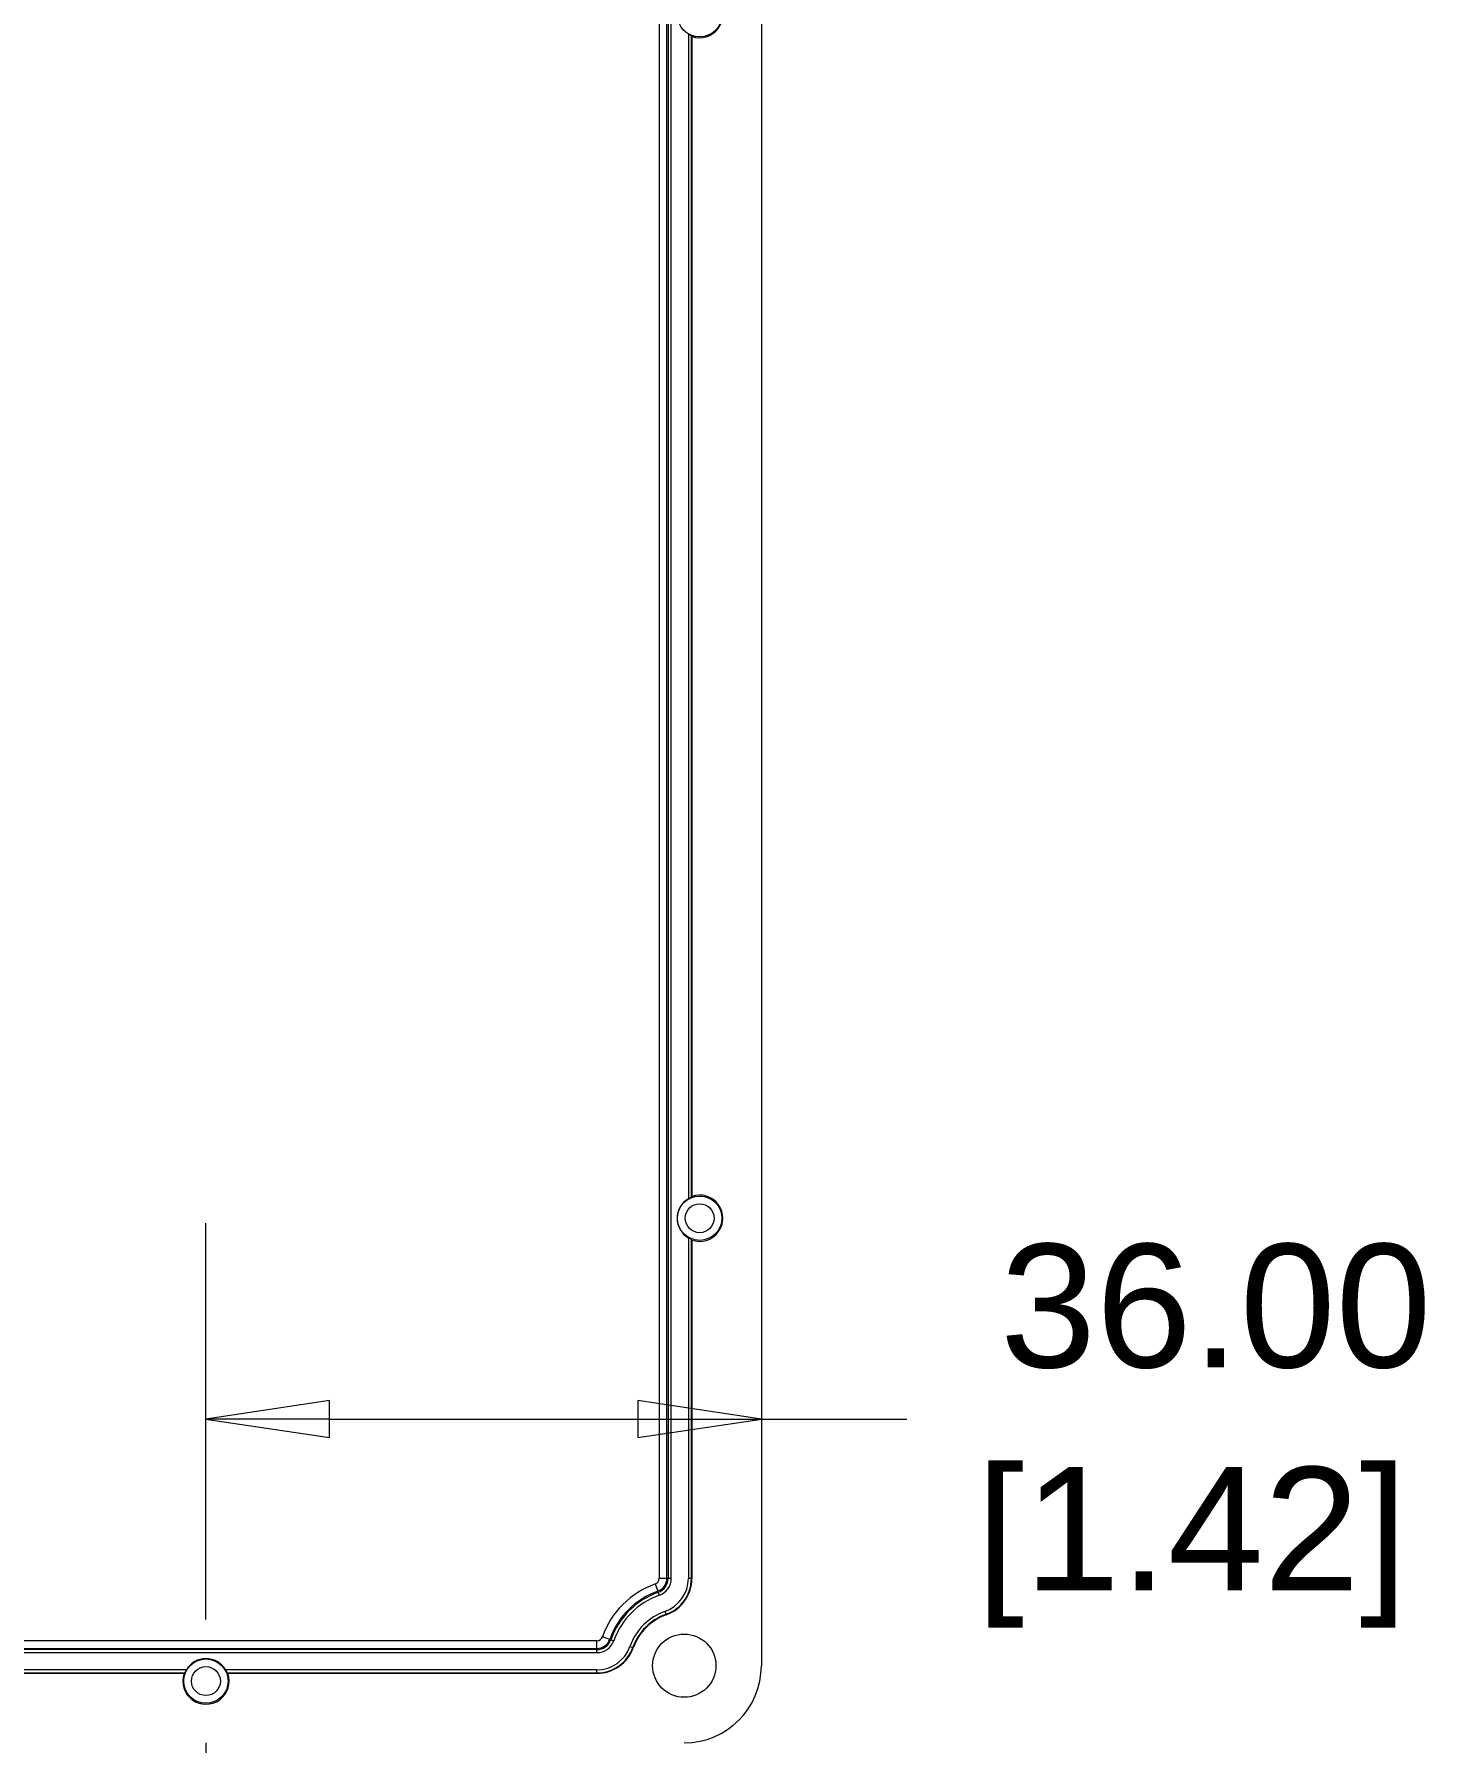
# Model space of a CAD drawing. Header units: millimetres. Extents: x 14 to 1104, y 14 to 850.
# Drawn here: x 656.8 to 746.9, y 112.6 to 223.4 of the extents above; entities that cross this region are included whole.
import ezdxf

# ---------------------------------------------------------------- set-up
doc = ezdxf.new("R2010")
doc.units = ezdxf.units.MM
doc.header["$LTSCALE"] = 4
doc.layers.get('0').update_dxf_attribs({"lineweight": 25})
for name, color, linetype, lineweight in [('Dimension (ANSI)', 7, 'Continuous', 9), ('Visible (ANSI)', 7, 'Continuous', 9), ('Visible Narrow (ANSI)', 7, 'Continuous', 9)]:
    doc.layers.add(name, color=color, linetype=linetype, lineweight=lineweight)
doc.styles.add('Note Text (ANSI)', font='arial.ttf')
doc.dimstyles.new('Default - mm (ANSI)', dxfattribs={"dimscale": 4, "dimtxt": 2, "dimasz": 2, "dimexe": 3.175, "dimexo": 1, "dimgap": 0.8, "dimtad": 0, "dimtih": 1, "dimtoh": 1, "dimrnd": 1e-08, "dimzin": 4, "dimdsep": 46, "dimtxsty": 'Note Text (ANSI)', "dimblk": 'Filled-1', "dimcen": 0.09, "dimdle": 10, "dimclrd": 256, "dimclre": 256, "dimclrt": 256, "dimadec": 1, "dimazin": 0, "dimtfac": 1.524, "dimtofl": 0, "dimtmove": 0, "dimatfit": 3, "dimfxl": 1, "dimtolj": 1, "dimtzin": 0, "dimlwd": -1, "dimlwe": -1, "dimarcsym": 0})

# ---------------------------------------------------------------- blocks, each defined once
blk = doc.blocks.new('Filled-1')
at = {"color": 0}
for p, q in [((0, 0), (-1, 0.15)), ((-1, 0.15), (-1, -0.15)), ((-1, 0), (0, 0)), ((-1, -0.15), (0, 0))]:
    blk.add_line(p, q, dxfattribs=at)
at = {"color": 0, "flags": 128}
blk.add_lwpolyline([(-1, -0.15), (0, 0), (-1, 0.15), (-1, -0.15)], dxfattribs=at)
at = {"color": 0}
blk.add_solid([(-1, -0.15), (0, 0), (-1, 0.15), (-1, -0.15)], dxfattribs=at)
blk = doc.blocks.new('*D27')
at = {"layer": 'Defpoints', "color": 0, "transparency": 16777216}
for p in [(703.89, 133.62), (703.89, 117.63), (667.89, 116.63)]:
    blk.add_point(p, dxfattribs=at)
at = {"layer": 'Dimension (ANSI)', "transparency": 16777216}
for p, q in [((667.89, 120.63), (667.89, 146.32)), ((675.89, 133.62), (695.89, 133.62)), ((703.89, 133.62), (713.32, 133.62))]:
    blk.add_line(p, q, dxfattribs=at)
at = {"layer": 'Dimension (ANSI)', "transparency": 16777216, "xscale": 8, "yscale": 8, "zscale": 8, "rotation": 180}
blk.add_blockref('Filled-1', (667.89, 133.62), dxfattribs=at)
at = {"layer": 'Dimension (ANSI)', "transparency": 16777216, "xscale": 8, "yscale": 8, "zscale": 8}
blk.add_blockref('Filled-1', (703.89, 133.62), dxfattribs=at)
at = {"layer": 'Dimension (ANSI)', "transparency": 16777216, "char_height": 8, "attachment_point": 5, "style": 'Note Text (ANSI)'}
for s, insert in [('\\A1; 36.00', (731.79, 140.91)), ('\\A1;[1.42]', (731.79, 125.3))]:
    blk.add_mtext(s, dxfattribs=dict(at, insert=insert))
blk = doc.blocks.new('*D42')
at = {"layer": 'Defpoints', "color": 0, "transparency": 16777216}
for p in [(617.89, 116.63), (667.89, 116.63), (667.89, 97.02)]:
    blk.add_point(p, dxfattribs=at)
at = {"layer": 'Dimension (ANSI)', "transparency": 16777216}
for p, q in [((617.89, 112.63), (617.89, 84.32)), ((667.89, 112.63), (667.89, 84.32)), ((625.89, 97.02), (659.89, 97.02)), ((667.89, 97.02), (676.28, 97.02))]:
    blk.add_line(p, q, dxfattribs=at)
at = {"layer": 'Dimension (ANSI)', "transparency": 16777216, "xscale": 8, "yscale": 8, "zscale": 8, "rotation": 180}
blk.add_blockref('Filled-1', (617.89, 97.02), dxfattribs=at)
at = {"layer": 'Dimension (ANSI)', "transparency": 16777216, "xscale": 8, "yscale": 8, "zscale": 8}
blk.add_blockref('Filled-1', (667.89, 97.02), dxfattribs=at)
at = {"layer": 'Dimension (ANSI)', "transparency": 16777216, "char_height": 8, "attachment_point": 5, "style": 'Note Text (ANSI)'}
for s, insert in [('\\A1; 50.00', (694.75, 104.3)), ('\\A1;[1.97]', (694.75, 88.69))]:
    blk.add_mtext(s, dxfattribs=dict(at, insert=insert))

msp = doc.modelspace()

# ---------------------------------------------------------------- linework, layer by layer
at = {"layer": 'Visible (ANSI)'}
for p, q in [((703.891, 253.634), (703.891, 117.634)), ((699.391, 223.22), (699.391, 148.048)), ((699.391, 145.22), (699.391, 123.291)), ((666.477, 117.134), (619.305, 117.134)), ((693.234, 117.134), (669.305, 117.134))]:
    msp.add_line(p, q, dxfattribs=at)
msp.add_circle((698.891, 117.634), 2.05, dxfattribs=at)
for centre, radius, start, end in [((699.891, 224.634), 1.5, 250.52878, 109.47122), ((699.891, 146.634), 1.461, 120.16998, 239.83002), ((699.891, 146.634), 1.5, 250.52878, 109.47122), ((696.891, 123.291), 2.5, 289.47122, 0), ((698.891, 117.634), 3.5, 109.47122, 160.52878), ((693.234, 119.634), 2.5, 270, 340.52878), ((667.891, 116.634), 1.461, 30.16998, 149.83002), ((698.891, 117.634), 5, 270, 0), ((667.891, 116.634), 1.5, 160.52878, 19.47122)]:
    msp.add_arc(centre, radius, start, end, dxfattribs=at)
for points, knots in [([(699.357, 223.269), (699.356, 223.27), (699.351, 223.272), (699.333, 223.281), (699.319, 223.288), (699.284, 223.304), (699.261, 223.315), (699.211, 223.341), (699.184, 223.356), (699.159, 223.37), (699.158, 223.371), (699.157, 223.371)], [0.000710705, 0.000710705, 0.000710705, 0.000710705, 0.007465549, 0.007465549, 0.014931098, 0.014931098, 0.023433393, 0.023433393, 0.031935689, 0.031935689, 0.032238148, 0.032238148, 0.032238148, 0.032238148]), ([(699.157, 147.897), (699.158, 147.897), (699.159, 147.898), (699.184, 147.913), (699.211, 147.927), (699.261, 147.953), (699.284, 147.964), (699.319, 147.981), (699.333, 147.987), (699.351, 147.996), (699.356, 147.998), (699.357, 147.999)], [0.098443456, 0.098443456, 0.098443456, 0.098443456, 0.098745916, 0.098745916, 0.107248211, 0.107248211, 0.115750507, 0.115750507, 0.123216056, 0.123216056, 0.1299709, 0.1299709, 0.1299709, 0.1299709]), ([(699.357, 145.269), (699.356, 145.27), (699.351, 145.272), (699.333, 145.281), (699.319, 145.288), (699.284, 145.304), (699.261, 145.315), (699.211, 145.341), (699.184, 145.356), (699.159, 145.37), (699.158, 145.371), (699.157, 145.371)], [0.000710705, 0.000710705, 0.000710705, 0.000710705, 0.007465549, 0.007465549, 0.014931098, 0.014931098, 0.023433393, 0.023433393, 0.031935689, 0.031935689, 0.032238148, 0.032238148, 0.032238148, 0.032238148]), ([(666.526, 117.168), (666.527, 117.169), (666.529, 117.174), (666.538, 117.192), (666.544, 117.206), (666.561, 117.241), (666.572, 117.264), (666.598, 117.314), (666.612, 117.341), (666.627, 117.366), (666.628, 117.367), (666.628, 117.368)], [0.000710705, 0.000710705, 0.000710705, 0.000710705, 0.007465549, 0.007465549, 0.014931098, 0.014931098, 0.023433393, 0.023433393, 0.031935689, 0.031935689, 0.032238148, 0.032238148, 0.032238148, 0.032238148]), ([(669.154, 117.368), (669.154, 117.367), (669.155, 117.366), (669.169, 117.341), (669.184, 117.314), (669.21, 117.264), (669.221, 117.241), (669.237, 117.206), (669.244, 117.192), (669.253, 117.174), (669.255, 117.169), (669.256, 117.168)], [0.098443456, 0.098443456, 0.098443456, 0.098443456, 0.098745916, 0.098745916, 0.107248211, 0.107248211, 0.115750507, 0.115750507, 0.123216056, 0.123216056, 0.1299709, 0.1299709, 0.1299709, 0.1299709])]:
    msp.add_open_spline(points, degree=3, knots=knots, dxfattribs=at)
for points in [[(699.391, 223.22), (699.374, 223.245), (699.357, 223.269)], [(699.357, 147.999), (699.374, 148.024), (699.391, 148.048)], [(699.391, 145.22), (699.374, 145.245), (699.357, 145.269)], [(666.477, 117.134), (666.501, 117.152), (666.526, 117.168)], [(669.256, 117.168), (669.281, 117.152), (669.305, 117.134)]]:
    msp.add_open_spline(points, degree=2, dxfattribs=at)
at = {"layer": 'Visible Narrow (ANSI)'}
for p, q in [((697.27, 247.977), (697.27, 123.291)), ((697.77, 123.291), (697.77, 247.977)), ((697.847, 247.977), (697.847, 123.291)), ((698.046, 123.291), (698.046, 247.977)), ((699.157, 223.371), (699.157, 147.897)), ((699.357, 147.999), (699.357, 223.269)), ((699.157, 145.371), (699.157, 123.291)), ((699.357, 123.291), (699.357, 145.269)), ((697.017, 122.933), (697.184, 122.462)), ((697.77, 123.291), (697.27, 123.291)), ((697.847, 123.291), (697.77, 123.291)), ((698.046, 123.291), (697.847, 123.291)), ((699.357, 123.291), (699.157, 123.291)), ((699.391, 123.291), (699.357, 123.291)), ((697.209, 122.39), (697.184, 122.462)), ((697.276, 122.202), (697.209, 122.39)), ((697.713, 120.966), (697.646, 121.155)), ((697.724, 120.934), (697.713, 120.966)), ((693.234, 119.255), (598.548, 119.255)), ((598.548, 118.755), (693.234, 118.755)), ((693.234, 118.679), (598.548, 118.679)), ((693.234, 118.755), (693.234, 119.255)), ((693.234, 118.679), (693.234, 118.755)), ((693.234, 118.479), (693.234, 118.679)), ((694.063, 119.341), (693.592, 119.508)), ((694.135, 119.316), (694.063, 119.341)), ((694.135, 119.316), (694.324, 119.249)), ((695.37, 118.879), (695.559, 118.812)), ((695.591, 118.801), (695.559, 118.812)), ((598.548, 118.479), (693.234, 118.479)), ((666.628, 117.368), (619.154, 117.368)), ((619.256, 117.168), (666.526, 117.168)), ((693.234, 117.368), (669.154, 117.368)), ((669.256, 117.168), (693.234, 117.168)), ((693.234, 117.168), (693.234, 117.368)), ((693.234, 117.134), (693.234, 117.168))]:
    msp.add_line(p, q, dxfattribs=at)
for centre, radius in [((699.891, 224.634), 1.437), ((699.891, 146.634), 1.437), ((699.891, 146.634), 0.937), ((667.891, 116.634), 1.437), ((667.891, 116.634), 0.937)]:
    msp.add_circle(centre, radius, dxfattribs=at)
for centre, radius, start, end in [((698.891, 117.634), 5.621, 109.47122, 160.52878), ((696.891, 123.291), 0.379, 289.47122, 0), ((696.891, 123.291), 0.879, 289.47122, 0), ((696.891, 123.291), 0.956, 289.47122, 0), ((696.891, 123.291), 1.156, 289.47122, 0), ((696.891, 123.291), 2.266, 289.47122, 0), ((696.891, 123.291), 2.466, 289.47122, 0), ((698.891, 117.634), 5.121, 109.47122, 160.52878), ((698.891, 117.634), 5.044, 109.47122, 160.52878), ((698.891, 117.634), 4.844, 109.47122, 160.52878), ((698.891, 117.634), 3.734, 109.47122, 160.52878), ((698.891, 117.634), 3.534, 109.47122, 160.52878), ((693.234, 119.634), 0.379, 270, 340.52878), ((693.234, 119.634), 0.879, 270, 340.52878), ((693.234, 119.634), 0.956, 270, 340.52878), ((693.234, 119.634), 1.156, 270, 340.52878), ((693.234, 119.634), 2.266, 270, 340.52878), ((693.234, 119.634), 2.466, 270, 340.52878)]:
    msp.add_arc(centre, radius, start, end, dxfattribs=at)

# ---------------------------------------------------------------- dimensions: what is measured, and where the dimension line sits
at = {"layer": 'Dimension (ANSI)'}
for base, p1, p2, text, override, picture, middle in [((703.891, 133.623), (667.891, 116.634), (703.891, 117.632), ' <>\\X[1.42]', {"dimgap": 0.8, "dimtih": 0, "dimtoh": 0, "dimdec": 2, "dimpost": '\\X', "dimse2": 1, "dimtol": 0, "dimlim": 0, "dimtp": 0, "dimtm": 0, "dimtdec": 2, "dimatfit": 2}, '*D27', (731.792, 133.623)), ((667.891, 97.016), (617.891, 116.634), (667.891, 116.634), ' <>\\X[1.97]', {"dimgap": 0.8, "dimtih": 0, "dimtoh": 0, "dimdec": 2, "dimpost": '\\X', "dimtol": 0, "dimlim": 0, "dimtp": 0, "dimtm": 0, "dimtdec": 2, "dimatfit": 2}, '*D42', (694.746, 97.016))]:
    dim = msp.add_linear_dim(base=base, p1=p1, p2=p2, angle=180, text=text, dimstyle='Default - mm (ANSI)', override=override, dxfattribs=at)
    dim.commit()
    dim.dimension.update_dxf_attribs({"geometry": picture, "text_midpoint": middle, "dimtype": 160})

doc.saveas('drawing.dxf')
